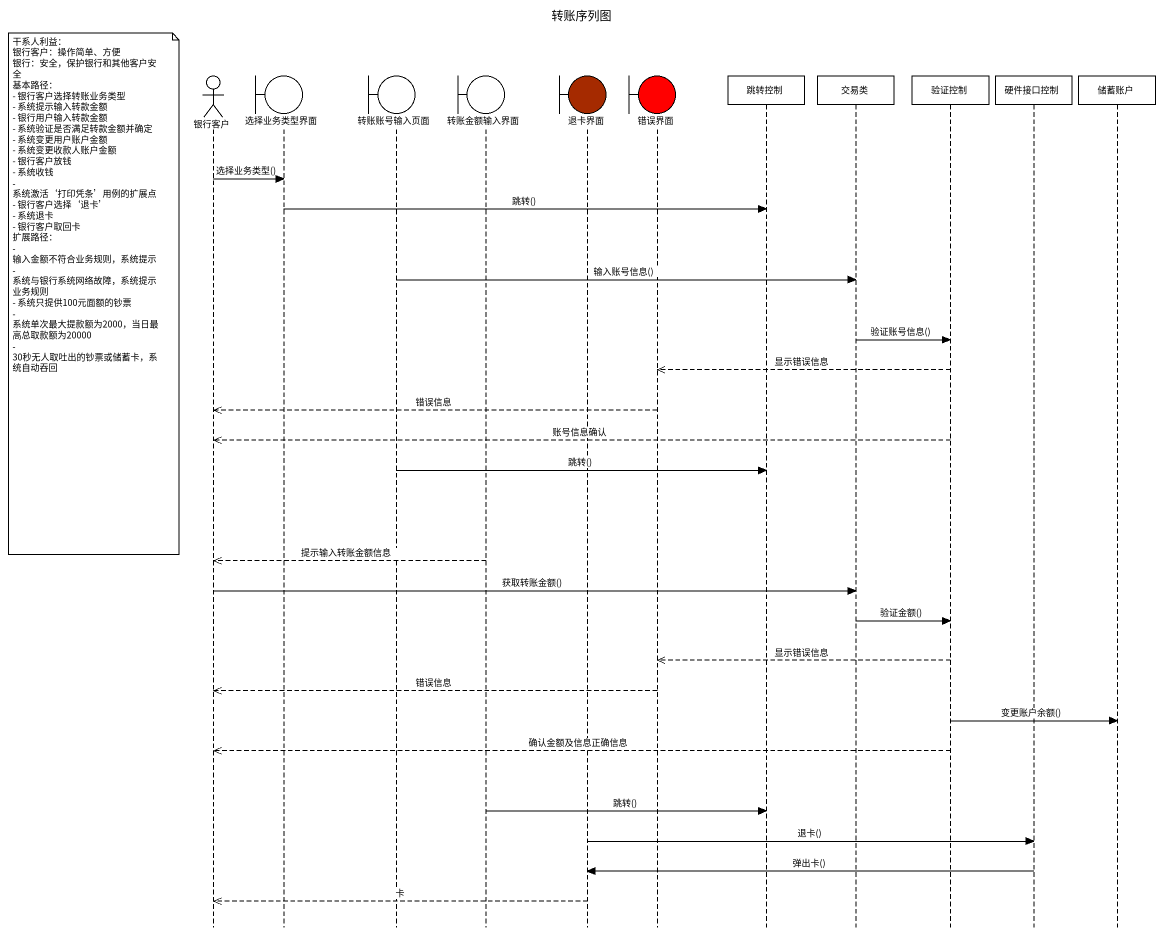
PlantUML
@startuml
title 转账序列图
hide footbox
actor 银行客户
boundary 选择业务类型界面
boundary 转账账号输入页面
boundary 转账金额输入界面
boundary 退卡界面 #A52A00
boundary 错误界面 #FF0000
participant 跳转控制
participant 交易类
participant 验证控制
participant 硬件接口控制
participant 储蓄账户

银行客户 -> 选择业务类型界面 : 选择业务类型()
选择业务类型界面 -> 跳转控制 : 跳转()
转账账号输入页面 -> 交易类 : 输入账号信息()
note left of 银行客户
  干系人利益：
  银行客户：操作简单、方便
  银行：安全，保护银行和其他客户安全
  基本路径：
  - 银行客户选择转账业务类型
  - 系统提示输入转款金额
  - 银行用户输入转款金额
  - 系统验证是否满足转款金额并确定
  - 系统变更用户账户金额
  - 系统变更收款人账户金额
  - 银行客户放钱
  - 系统收钱
  - 系统激活‘打印凭条’用例的扩展点
  - 银行客户选择‘退卡’
  - 系统退卡
  - 银行客户取回卡
  扩展路径：
  - 输入金额不符合业务规则，系统提示
  - 系统与银行系统网络故障，系统提示
  业务规则
  - 系统只提供100元面额的钞票
  - 系统单次最大提款额为2000，当日最高总取款额为20000
  - 30秒无人取吐出的钞票或储蓄卡，系统自动吞回
end note
交易类 -> 验证控制 : 验证账号信息()
验证控制 -->> 错误界面 : 显示错误信息
错误界面 -->> 银行客户 : 错误信息
验证控制 -->> 银行客户 : 账号信息确认
转账账号输入页面 -> 跳转控制 : 跳转()
转账金额输入界面 -->> 银行客户 : 提示输入转账金额信息
银行客户 -> 交易类 : 获取转账金额()
交易类 -> 验证控制 : 验证金额()
验证控制 -->> 错误界面 : 显示错误信息
错误界面 -->> 银行客户 : 错误信息
验证控制 -> 储蓄账户 : 变更账户余额()
验证控制 -->> 银行客户 : 确认金额及信息正确信息
转账金额输入界面 -> 跳转控制 : 跳转()
退卡界面 -> 硬件接口控制 : 退卡()
硬件接口控制 -> 退卡界面 : 弹出卡()
退卡界面 -->> 银行客户 : 卡
@enduml
